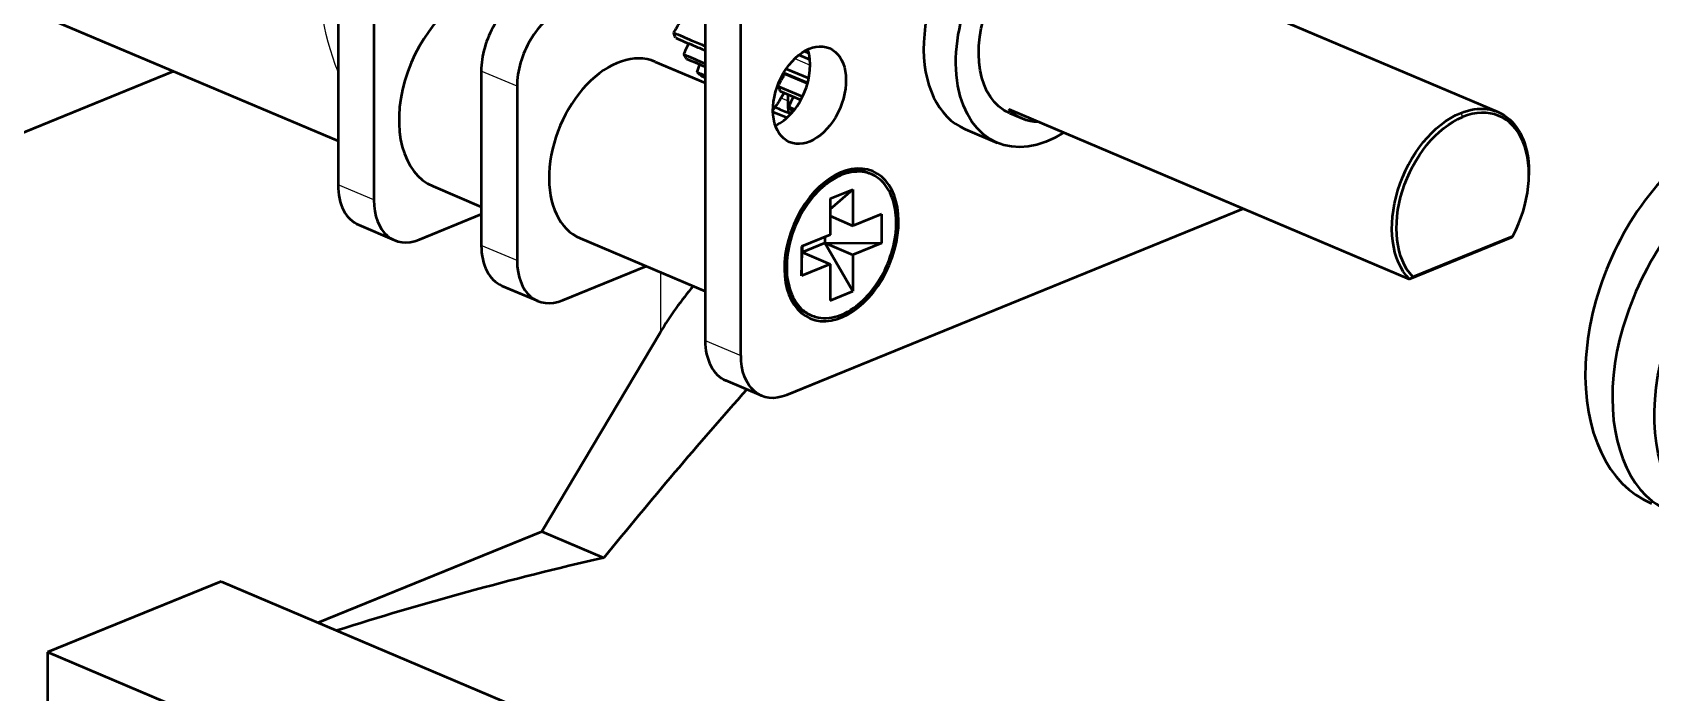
# Model space of a CAD drawing. Header units: millimetres. Extents: x 0 to 420, y 0 to 297.
# Drawn here: x 124.62 to 149.92, y 151.05 to 161.38 of the extents above; entities that cross this region are included whole.
import ezdxf

# ---------------------------------------------------------------- set-up
doc = ezdxf.new("R2010")
doc.units = ezdxf.units.MM
doc.header["$LTSCALE"] = 0.75
doc.layers.add('Visible', color=7, linetype='Continuous', lineweight=50)
doc.layers.add('Visible Narrow', color=7, linetype='Continuous', lineweight=25)

msp = doc.modelspace()

# ---------------------------------------------------------------- linework, layer by layer
at = {"layer": 'Visible', "extrusion": (-4.13746e-17, 0.909404, 0.415914)}
for p, q in [((129.398, 166.273), (129.398, 158.998)), ((129.958, 166.035), (129.958, 158.76)), ((135.139, 163.838), (135.139, 156.563)), ((135.699, 156.325), (135.699, 163.6)), ((121.512, 163.027), (129.398, 159.682)), ((141.073, 162.877), (147.535, 160.136)), ((136.605, 161.029), (136.777, 160.956)), ((136.69, 161.087), (136.76, 161.057)), ((120.23, 158.083), (126.826, 160.773)), ((131.638, 160.776), (131.638, 158.047)), ((134.355, 160.923), (135.139, 160.59)), ((136.367, 160.751), (136.743, 160.591)), ((136.392, 160.74), (136.381, 160.721)), ((136.407, 160.813), (136.76, 160.664)), ((132.198, 160.538), (132.198, 157.81)), ((136.277, 160.541), (136.663, 160.378)), ((136.373, 160.437), (136.306, 160.327)), ((136.311, 160.463), (136.636, 160.325)), ((136.438, 160.308), (136.439, 160.409)), ((136.448, 160.216), (136.539, 160.177)), ((139.885, 160.178), (146.151, 157.52)), ((136.199, 160.14), (136.421, 160.047)), ((136.493, 160.151), (136.512, 160.143)), ((139.902, 160.115), (140.098, 160.032)), ((139.202, 159.869), (139.706, 159.655)), ((137.229, 159.161), (137.264, 159.146)), ((130.885, 158.973), (131.638, 158.653)), ((137.091, 158.78), (137.448, 158.925)), ((137.091, 158.613), (137.448, 158.925)), ((137.448, 158.925), (137.448, 158.357)), ((148.019, 159.121), (148.02, 159.149)), ((137.091, 158.78), (137.091, 158.212)), ((130.672, 158.142), (131.638, 158.536)), ((143.553, 158.619), (136.413, 155.707)), ((137.091, 158.509), (137.448, 158.357)), ((137.895, 158.539), (137.448, 158.357)), ((137.895, 158.539), (137.895, 158.084)), ((129.721, 158.368), (130.282, 158.131)), ((133.184, 158.161), (135.139, 157.331)), ((137.091, 158.212), (136.645, 158.03)), ((137.011, 158.179), (137.011, 158.088)), ((147.748, 158.171), (146.151, 157.52)), ((146.202, 157.557), (147.767, 158.195)), ((136.645, 158.03), (136.645, 157.575)), ((136.645, 157.575), (136.654, 157.942)), ((136.654, 157.942), (137.011, 158.088)), ((136.654, 158.033), (136.654, 157.942)), ((136.654, 157.942), (137.091, 157.757)), ((137.011, 158.088), (137.895, 158.084)), ((137.011, 158.088), (137.448, 157.902)), ((137.448, 157.334), (137.011, 158.088)), ((137.895, 158.084), (137.448, 157.902)), ((137.448, 157.902), (137.448, 157.334)), ((132.912, 157.192), (134.216, 157.723)), ((137.091, 157.757), (136.645, 157.575)), ((137.091, 157.757), (137.091, 157.188)), ((131.962, 157.418), (132.522, 157.18)), ((136.448, 157.319), (136.483, 157.305)), ((137.091, 157.188), (137.448, 157.334)), ((132.583, 153.572), (134.439, 156.693)), ((136.023, 155.696), (135.462, 155.933)), ((129.087, 152.147), (132.583, 153.572)), ((132.583, 153.572), (133.553, 153.161)), ((133.553, 153.16), (133.553, 153.161)), ((127.572, 152.789), (124.858, 151.683)), ((127.572, 152.789), (137.248, 148.685)), ((134.535, 147.578), (124.858, 151.683)), ((124.858, 151.683), (124.858, 145.681))]:
    msp.add_line(p, q, dxfattribs=at)
at = {"layer": 'Visible'}
for centre, major_axis, ratio, start_param, end_param in [((139.983, 161.71), (0.781, 1.841), 0.649332, 0, 3.141593), ((131.529, 160.492), (0.644, 1.519), 0.649332, 0.363104, 3.141593), ((132.352, 161.067), (0.39, 0.921), 0.649332, 0.578647, 2.149444), ((132.912, 160.829), (0.39, 0.921), 0.649332, 0.578647, 2.149444), ((133.769, 159.542), (0.586, 1.381), 0.649332, 0, 3.141593), ((136.21, 160.637), (0.312, 0.736), 0.649332, 3.767219, 5.657558), ((137.147, 159.976), (0.618, 1.458), 0.649332, 1.323791, 1.45636), ((137.748, 161.965), (0.556, 2.302), 0.676722, 2.3893, 2.432346), ((137.425, 159.889), (0.618, 1.458), 0.649332, 1.511786, 1.621707), ((137.792, 161.885), (0.585, 2.24), 0.708195, 2.576012, 2.619058), ((146.984, 158.74), (0.566, 1.335), 0.649332, 4.576625, 6.861832), ((151.185, 156.958), (1.25, 2.946), 0.649323, 0, 3.141593), ((137.235, 158.072), (0.469, 1.105), 0.649332, -0.024403, 1.010702), ((136.71, 158.295), (0.469, 1.105), 0.649332, -0.40107, -0.374711), ((130.112, 159.289), (0.39, 0.921), 0.649332, 2.149444, 3.141593), ((130.672, 159.051), (0.39, 0.921), 0.649332, 2.149444, 3.72024), ((137.06, 158.146), (0.348, 0.821), 0.649332, 1.015469, 2.126124), ((132.352, 158.339), (0.39, 0.921), 0.649332, 2.149444, 3.141593), ((132.912, 158.101), (0.39, 0.921), 0.649332, 2.149444, 3.72024), ((137.235, 158.072), (0.469, 1.105), 0.649332, 2.130891, 3.165995), ((135.839, 156.099), (1.564, 2.327), 0.535392, 1.357567, 1.673742), ((136.71, 158.295), (0.469, 1.105), 0.649332, 3.516303, 3.542663), ((135.853, 156.854), (0.39, 0.921), 0.649332, 2.149444, 3.141593), ((149.146, 133.511), (25.265, 37.588), 0.535392, 1.324488, 1.401993), ((149.146, 141.396), (-32.3, 0), 0.415914, -1.066965, -0.912326)]:
    msp.add_ellipse(centre, major_axis=major_axis, ratio=ratio, start_param=start_param, end_param=end_param, dxfattribs=at)
at = {"layer": 'Visible', "extrusion": (3.84953e-16, 1.84172e-16, -1)}
for centre, major_axis, start_param, end_param in [((140.487, 161.496), (0.781, 1.841), 2.380849, 7.00592), ((143.553, 159.528), (0.39, 0.921), 2.557647, 2.562945)]:
    msp.add_ellipse(centre, major_axis=major_axis, ratio=0.649332, start_param=start_param, end_param=end_param, dxfattribs=at)
at = {"layer": 'Visible', "extrusion": (4.64603e-16, 1.70669e-16, -1)}
for centre, start_param, end_param in [((140.487, 161.496), 3.141593, 6.283185), ((140.683, 161.413), 2.879171, 3.404014), ((146.949, 158.755), -0.578648, 1.023274)]:
    msp.add_ellipse(centre, major_axis=(0.586, 1.381), ratio=0.649332, start_param=start_param, end_param=end_param, dxfattribs=at)
at = {"layer": 'Visible', "extrusion": (4.42926e-16, 1.19565e-16, -1)}
msp.add_ellipse((135.465, 160.772), major_axis=(0.602, 1.419), ratio=0.649332, start_param=-1.416625, end_param=-1.281129, dxfattribs=at)
at = {"layer": 'Visible', "extrusion": (3.25173e-16, 7.25875e-17, -1)}
msp.add_ellipse((136.106, 162.696), major_axis=(0.544, 2.259), ratio=0.668678, start_param=3.893281, end_param=3.937365, dxfattribs=at)
at = {"layer": 'Visible', "extrusion": (4.63759e-16, 5.04296e-17, -1)}
msp.add_ellipse((135.736, 160.668), major_axis=(0.602, 1.419), ratio=0.649332, start_param=4.696745, end_param=4.818733, dxfattribs=at)
at = {"layer": 'Visible'}
msp.add_ellipse((136.77, 160.399), major_axis=(0.312, 0.736), ratio=0.649332, dxfattribs=at)
at = {"layer": 'Visible', "extrusion": (1.68845e-16, 2.45196e-16, -1)}
msp.add_ellipse((136.147, 162.613), major_axis=(0.56, 2.198), ratio=0.701363, start_param=3.707753, end_param=3.751836, dxfattribs=at)
at = {"layer": 'Visible', "extrusion": (5.64008e-16, 1.68522e-16, -1)}
msp.add_ellipse((136.031, 160.636), major_axis=(0.602, 1.419), ratio=0.649332, start_param=4.526929, end_param=4.611022, dxfattribs=at)
at = {"layer": 'Visible', "extrusion": (2.35377e-16, 1.69973e-16, -1)}
msp.add_ellipse((136.201, 162.546), major_axis=(0.636, 2.13), ratio=0.730015, start_param=3.492966, end_param=3.53705, dxfattribs=at)
at = {"layer": 'Visible', "extrusion": (4.76496e-16, 1.46059e-16, -1)}
msp.add_ellipse((135.539, 161.018), major_axis=(0.602, 1.419), ratio=0.649332, start_param=1.790892, end_param=1.919586, dxfattribs=at)
at = {"layer": 'Visible', "extrusion": (5.40924e-16, -7.02934e-17, -1)}
msp.add_ellipse((137.538, 160.729), major_axis=(0.602, 1.419), ratio=0.649332, start_param=4.017482, end_param=4.152977, dxfattribs=at)
at = {"layer": 'Visible', "extrusion": (4.05779e-16, -1.52237e-17, -1)}
msp.add_ellipse((149.146, 150.945), major_axis=(-36, 0), ratio=0.415914, start_param=2.489943, end_param=5.383674, dxfattribs=at)
at = {"layer": 'Visible', "extrusion": (5.36187e-16, 7.87297e-18, -1)}
msp.add_ellipse((136.981, 162.215), major_axis=(1.089, 1.938), ratio=0.73006, start_param=2.762996, end_param=2.790647, dxfattribs=at)
at = {"layer": 'Visible', "extrusion": (4.52363e-16, 1.6572e-16, -1)}
msp.add_ellipse((146.949, 158.755), major_axis=(0.586, 1.381), ratio=0.649332, start_param=3.404014, end_param=5.704537, dxfattribs=at)
at = {"layer": 'Visible', "extrusion": (6.5906e-16, 6.00444e-17, -1)}
msp.add_ellipse((146.984, 158.74), major_axis=(0.566, 1.335), ratio=0.649332, start_param=3.419331, end_param=5.704539, dxfattribs=at)
at = {"layer": 'Visible', "extrusion": (4.48718e-16, 1.57126e-16, -1)}
msp.add_ellipse((137.27, 158.057), major_axis=(0.488, 1.151), ratio=0.649332, start_param=1.570796326794631, end_param=7.853981633974216, dxfattribs=at)
at = {"layer": 'Visible', "extrusion": (7.33435e-16, 4.64984e-17, -1)}
msp.add_ellipse((137.06, 158.146), major_axis=(0.39, 0.921), ratio=0.649332, start_param=-0.649713, end_param=-0.46727, dxfattribs=at)
at = {"layer": 'Visible', "extrusion": (3.37916e-16, 2.74563e-16, -1)}
msp.add_ellipse((137.06, 158.146), major_axis=(0.39, 0.921), ratio=0.649332, start_param=3.608863, end_param=3.791305, dxfattribs=at)
at = {"layer": 'Visible', "extrusion": (4.99822e-16, 1.35449e-16, -1)}
msp.add_ellipse((136.413, 156.616), major_axis=(0.39, 0.921), ratio=0.649332, start_param=2.562945, end_param=4.133742, dxfattribs=at)
at = {"layer": 'Visible'}
for points, knots in [([(134.647, 161.376), (134.74, 161.336), (134.834, 161.296), (134.998, 161.227), (135.068, 161.197), (135.139, 161.167)], [0, 0, 0, 0, 0.04, 0.04, 0.0702787, 0.0702787, 0.0702787, 0.0702787]), ([(134.678, 161.295), (134.771, 161.255), (134.864, 161.215), (135.018, 161.15), (135.079, 161.125), (135.139, 161.099)], [-0.08000161, -0.08000161, -0.08000161, -0.08000161, -0.04000161, -0.04000161, -0.01413297, -0.01413297, -0.01413297, -0.01413297]), ([(134.805, 161.037), (134.899, 160.997), (134.992, 160.957), (135.103, 160.91), (135.121, 160.903), (135.139, 160.895)], [0, 0, 0, 0, 0.04, 0.04, 0.04766025, 0.04766025, 0.04766025, 0.04766025]), ([(134.848, 160.968), (134.941, 160.929), (135.035, 160.889), (135.132, 160.848), (135.135, 160.847), (135.139, 160.845)], [-0.08000161, -0.08000161, -0.08000161, -0.08000161, -0.04000161, -0.04000161, -0.03846248, -0.03846248, -0.03846248, -0.03846248]), ([(153.517, 159.4), (153.46, 159.442), (153.401, 159.48), (153.339, 159.513), (152.664, 159.878), (151.743, 159.698), (150.965, 159.064), (150.197, 158.437), (149.593, 157.388), (149.396, 156.391), (149.197, 155.383), (149.42, 154.462), (149.941, 154.054), (150.119, 153.914), (150.329, 153.836), (150.557, 153.818)], [32.248271, 32.248271, 32.248271, 32.248271, 32.341081, 32.341081, 32.341081, 33.361479, 33.361479, 33.361479, 34.370182, 34.370182, 34.370182, 35.390358, 35.390358, 35.390358, 35.739044, 35.739044, 35.739044, 35.739044]), ([(150.863, 153.621), (150.789, 153.651), (150.718, 153.69), (150.651, 153.737), (150.114, 154.114), (149.865, 155.01), (150.037, 156.012), (150.21, 157.012), (150.8, 158.083), (151.567, 158.736), (152.306, 159.364), (153.186, 159.582), (153.863, 159.298)], [-35.549675, -35.549675, -35.549675, -35.549675, -35.422362, -35.422362, -35.422362, -34.403903, -34.403903, -34.403903, -33.387037, -33.387037, -33.387037, -32.408082, -32.408082, -32.408082, -32.408082]), ([(137.465, 159.199), (137.407, 159.193), (137.348, 159.178), (137.217, 159.129), (137.146, 159.09), (136.977, 158.971), (136.882, 158.88), (136.708, 158.663), (136.631, 158.536), (136.506, 158.26), (136.461, 158.112), (136.411, 157.819), (136.406, 157.675), (136.44, 157.417), (136.475, 157.303), (136.58, 157.115), (136.647, 157.042), (136.781, 156.957), (136.842, 156.933), (136.96, 156.91), (137.017, 156.908), (137.075, 156.915)], [-0.3778797, -0.3778797, -0.3778797, -0.3778797, -0.3529135, -0.3529135, -0.3228973, -0.3228973, -0.2798679, -0.2798679, -0.2352348, -0.2352348, -0.1889403, -0.1889403, -0.1426457, -0.1426457, -0.0980126, -0.0980126, -0.0549831, -0.0549831, -0.0249671, -0.0249671, 0, 0, 0, 0]), ([(137.075, 156.915), (137.132, 156.921), (137.192, 156.936), (137.322, 156.985), (137.394, 157.024), (137.563, 157.143), (137.658, 157.234), (137.832, 157.451), (137.909, 157.578), (138.033, 157.854), (138.079, 158.002), (138.129, 158.295), (138.133, 158.439), (138.1, 158.697), (138.064, 158.811), (137.96, 158.999), (137.893, 159.072), (137.759, 159.157), (137.698, 159.181), (137.579, 159.204), (137.523, 159.205), (137.465, 159.199)], [-0.3778797, -0.3778797, -0.3778797, -0.3778797, -0.3529135, -0.3529135, -0.3228973, -0.3228973, -0.2798679, -0.2798679, -0.2352348, -0.2352348, -0.1889403, -0.1889403, -0.1426457, -0.1426457, -0.0980126, -0.0980126, -0.0549831, -0.0549831, -0.0249671, -0.0249671, 0, 0, 0, 0])]:
    msp.add_open_spline(points, degree=3, knots=knots, dxfattribs=at)
for points in [[(135.015, 160.758), (135.056, 160.741), (135.098, 160.723), (135.139, 160.706)], [(135.069, 160.705), (135.092, 160.695), (135.115, 160.685), (135.139, 160.675)], [(136.232, 160.211), (136.303, 160.181), (136.374, 160.151), (136.445, 160.121)], [(136.791, 158.771), (136.802, 158.783), (136.815, 158.797), (136.829, 158.813)], [(147.767, 158.195), (147.76, 158.187), (147.754, 158.179), (147.748, 158.171)], [(136.42, 157.849), (136.422, 157.87), (136.423, 157.889), (136.424, 157.905)], [(146.151, 157.52), (146.168, 157.532), (146.185, 157.545), (146.202, 157.557)]]:
    msp.add_open_spline(points, degree=3, dxfattribs=at)
at = {"layer": 'Visible Narrow', "extrusion": (-4.13746e-17, 0.909404, 0.415914)}
for p, q in [((136.54, 160.972), (136.781, 160.869)), ((132.198, 160.538), (131.638, 160.776)), ((136.381, 160.721), (136.737, 160.57)), ((136.324, 160.356), (136.438, 160.308)), ((146.949, 160.119), (146.984, 160.059)), ((129.958, 158.76), (129.398, 158.998)), ((132.198, 157.81), (131.638, 158.047)), ((134.439, 157.628), (134.439, 156.693)), ((135.139, 156.563), (135.699, 156.325))]:
    msp.add_line(p, q, dxfattribs=at)
at = {"layer": 'Visible Narrow', "extrusion": (4.52363e-16, 1.6572e-16, -1)}
msp.add_ellipse((133.332, 164.531), major_axis=(2.343, 5.524), ratio=0.649332, start_param=3.72668, end_param=4.540803, dxfattribs=at)

doc.saveas('drawing.dxf')
